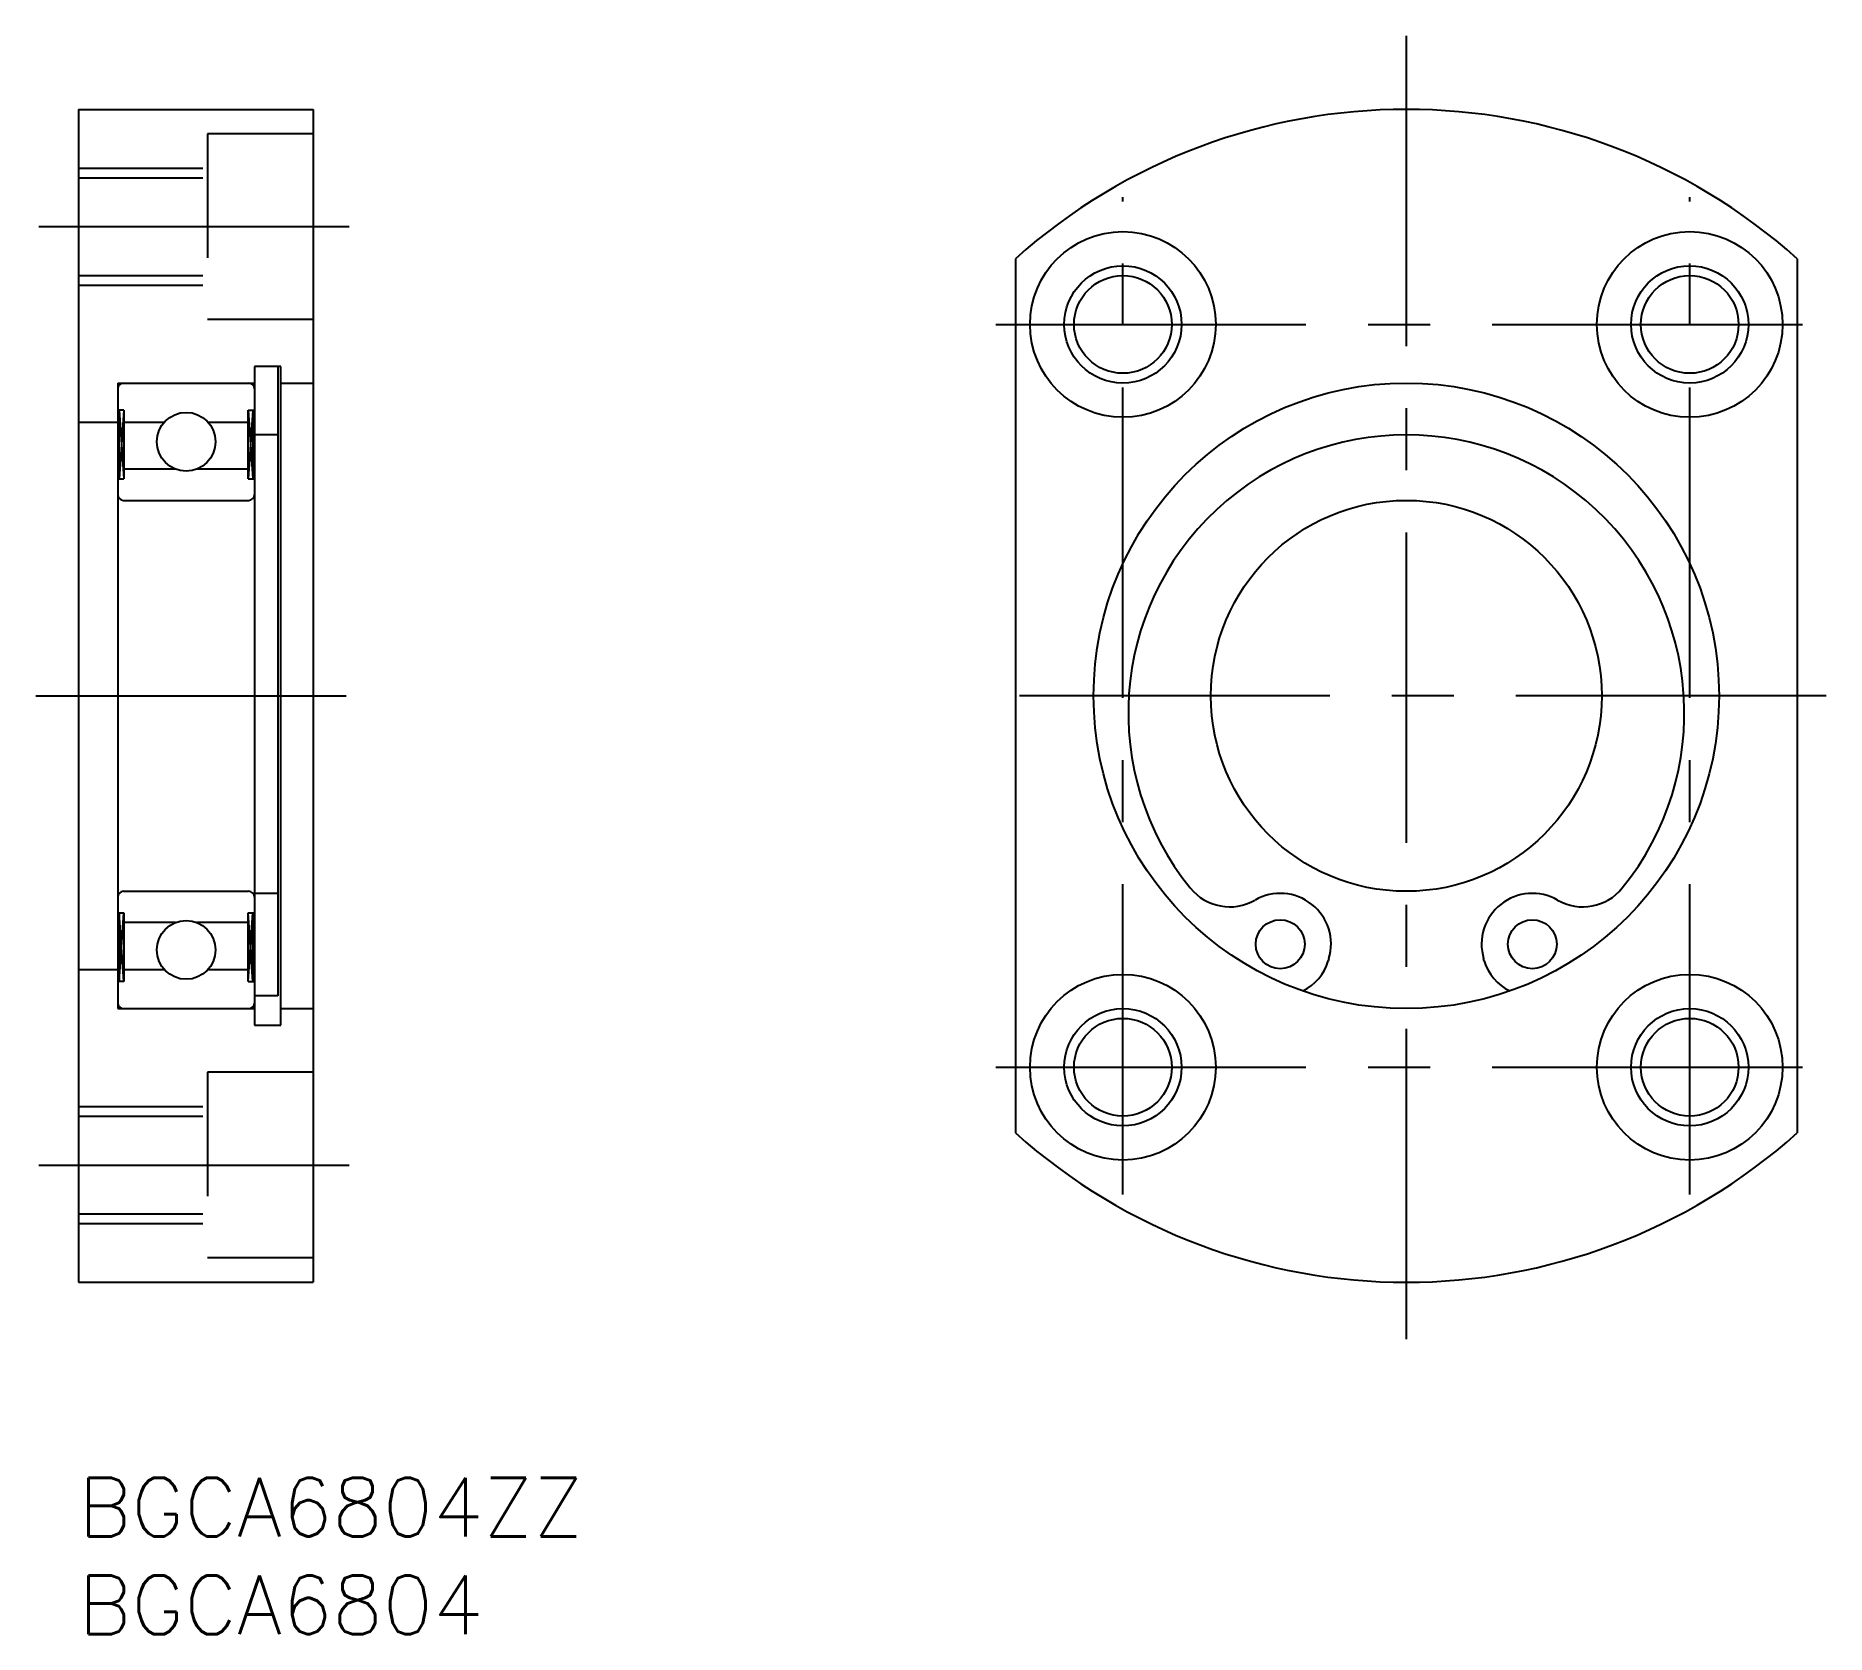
# Model space of a CAD drawing. Extents: x -2.2 to 89.4, y -8 to 73.8.
import ezdxf

# ---------------------------------------------------------------- set-up
doc = ezdxf.new("R2010")
doc.units = 0
doc.header["$LTSCALE"] = 0.5
doc.linetypes.add('CENTER', pattern=[50.8, 31.75, -6.35, 6.35, -6.35])
doc.linetypes.add('DASHED', pattern=[19.05, 12.7, -6.35])
for name, color, linetype in [('MSM_CENTER', 1, 'CENTER'), ('MSM_CONTINUOUS', 7, 'CONTINUOUS'), ('MSM_DASHED', 4, 'DASHED'), ('MSM_NARROW', 5, 'CONTINUOUS'), ('MSM_PART_NUMBER', 7, 'CONTINUOUS')]:
    doc.layers.add(name, color=color, linetype=linetype)
doc.styles.get("Standard").update_dxf_attribs({"font": 'txt.shx', "height": 3, "bigfont": 'bigfont.shx'})

# ---------------------------------------------------------------- blocks, each defined once
blk = doc.blocks.new('*U9')
at = {"layer": 'MSM_PART_NUMBER'}
blk.add_text('BGCA6804ZZ', height=3, dxfattribs=at).set_placement((0, -3))
blk = doc.blocks.new('*U10')
at = {"layer": 'MSM_PART_NUMBER'}
blk.add_text('BGCA6804', height=3, dxfattribs=at).set_placement((0, -8))

msp = doc.modelspace()

# ---------------------------------------------------------------- linework, layer by layer
at = {"layer": 'MSM_CENTER'}
for p, q in [((67.932, 73.762), (67.932, 6.238)), ((53.432, 14.492), (53.432, 65.508)), ((82.432, 14.492), (82.432, 65.508)), ((-2.034, 64), (14.034, 64)), ((46.923, 59), (88.94, 59)), ((-2.189, 40), (14.178, 40)), ((89.415, 40), (46.448, 40)), ((46.923, 21), (88.94, 21)), ((-2.034, 16), (14.034, 16))]:
    msp.add_line(p, q, dxfattribs=at)
at = {"layer": 'MSM_CONTINUOUS'}
for p, q in [((0, 70), (0, 10)), ((0, 70), (12, 70)), ((12, 70), (12, 10)), ((47.932, 62.361), (47.932, 17.639)), ((87.932, 62.361), (87.932, 17.639)), ((9, 56.85), (9, 23.15)), ((10.35, 56.85, -1.3), (9, 56.85, -1.3)), ((10.2, 56.85), (10.2, 24.65)), ((10.35, 23.15, -0.1), (10.35, 56.85, -0.1)), ((2, 56), (2, 24)), ((2, 56), (9, 56)), ((10.35, 56), (12, 56)), ((2.322, 54.62), (2, 54.62)), ((2.081, 51.1), (2.081, 54.62)), ((2.081, 54.62), (2.322, 51.1)), ((2.322, 54.62), (2.081, 51.1)), ((2.322, 54.62), (2.322, 51.1)), ((8.678, 51.1), (8.678, 54.62)), ((8.678, 54.62), (8.919, 51.1)), ((8.919, 54.62), (8.678, 51.1)), ((8.678, 54.62), (9, 54.62)), ((8.919, 54.62), (8.919, 51.1)), ((0, 54), (2, 54)), ((2.322, 54), (4.382, 54)), ((6.618, 54), (8.678, 54)), ((10.2, 53.35, -1.3), (9, 53.35, -1.3)), ((4.961, 51.6), (2.322, 51.6)), ((8.678, 51.6), (6.039, 51.6)), ((2, 51.1), (2.322, 51.1)), ((8.678, 51.1), (9, 51.1)), ((2.3, 50), (8.7, 50)), ((2.3, 30), (8.7, 30)), ((10.2, 29.893, -1.3), (9, 29.893, -1.3)), ((2, 28.9), (2.322, 28.9)), ((2.081, 28.9), (2.081, 25.38)), ((2.081, 25.38), (2.322, 28.9)), ((2.322, 25.38), (2.081, 28.9)), ((2.322, 28.9), (2.322, 25.38)), ((4.961, 28.4), (2.322, 28.4)), ((8.678, 28.4), (6.039, 28.4)), ((8.678, 28.9), (9, 28.9)), ((8.678, 25.38), (8.678, 28.9)), ((8.678, 25.38), (8.919, 28.9)), ((8.919, 25.38), (8.678, 28.9)), ((8.919, 25.38), (8.919, 28.9)), ((0, 26), (2, 26)), ((2.322, 26), (4.382, 26)), ((6.618, 26), (8.678, 26)), ((63.976, 26.559), (63.942, 26.444)), ((71.921, 26.444), (71.888, 26.559)), ((2.322, 25.38), (2, 25.38)), ((8.678, 25.38), (9, 25.38)), ((2, 24), (9, 24)), ((10.2, 24.65, -1.3), (9, 24.65, -1.3)), ((10.35, 24), (12, 24)), ((9, 23.15, -1.3), (10.35, 23.15, -1.3)), ((0, 10), (12, 10))]:
    msp.add_line(p, q, dxfattribs=at)
for centre, radius in [((53.432, 59), 4.75), ((82.432, 59), 4.75), ((53.432, 59), 2.5), ((82.432, 59), 2.5), ((67.932, 40), 16), ((5.5, 53), 1.5), ((67.932, 40), 10), ((5.5, 27), 1.5), ((61.482, 27.293), 1.25), ((74.382, 27.293), 1.25), ((53.432, 21), 4.75), ((82.432, 21), 4.75), ((53.432, 21), 2.5), ((82.432, 21), 2.5)]:
    msp.add_circle(centre, radius, dxfattribs=at)
for centre, radius, start, end in [((67.932, 40), 30, 48.18969, 131.81031), ((2.3, 55.7), 0.3, 90, 180), ((8.7, 55.7), 0.3, 0, 90), ((67.932, 39.125), 14.225, 320.98486, 219.01514), ((2.3, 50.3), 0.3, 180, 270), ((8.7, 50.3), 0.3, 270, 0), ((2.3, 29.7), 0.3, 90, 180), ((8.7, 29.7), 0.3, 0, 90), ((58.899, 31.807), 2.6, 219.01514, 299.77618), ((61.482, 27.293), 2.6, 343.60021, 119.77618), ((74.382, 27.293), 2.6, 60.22382, 196.39979), ((76.964, 31.807), 2.6, 240.22382, 320.98486), ((61.544, 27.15), 2.5, 295.91717, 343.60021), ((74.32, 27.15), 2.5, 196.39979, 244.08283), ((2.3, 24.3), 0.3, 180, 270), ((8.7, 24.3), 0.3, 270, 0), ((67.932, 40), 30, 228.18969, 311.81031)]:
    msp.add_arc(centre, radius, start, end, dxfattribs=at)
at = {"layer": 'MSM_DASHED'}
for p, q in [((6.6, 68.75), (6.6, 59.25)), ((12, 68.75), (6.6, 68.75)), ((0, 67), (6.6, 67)), ((0, 66.5), (6.6, 66.5)), ((0, 61.5), (6.6, 61.5)), ((0, 61), (6.6, 61)), ((12, 59.25), (6.6, 59.25)), ((6.6, 20.75), (6.6, 11.25)), ((12, 20.75), (6.6, 20.75)), ((0, 19), (6.6, 19)), ((0, 18.5), (6.6, 18.5)), ((0, 13.5), (6.6, 13.5)), ((0, 13), (6.6, 13)), ((12, 11.25), (6.6, 11.25))]:
    msp.add_line(p, q, dxfattribs=at)
at = {"layer": 'MSM_NARROW'}
for centre in [(53.432, 59), (82.432, 59), (53.432, 21), (82.432, 21)]:
    msp.add_circle(centre, 3, dxfattribs=at)

# ---------------------------------------------------------------- block references
at = {"layer": 'MSM_CONTINUOUS'}
for name in ['*U9', '*U10']:
    msp.add_blockref(name, (0, 0), dxfattribs=at)

doc.saveas('drawing.dxf')
